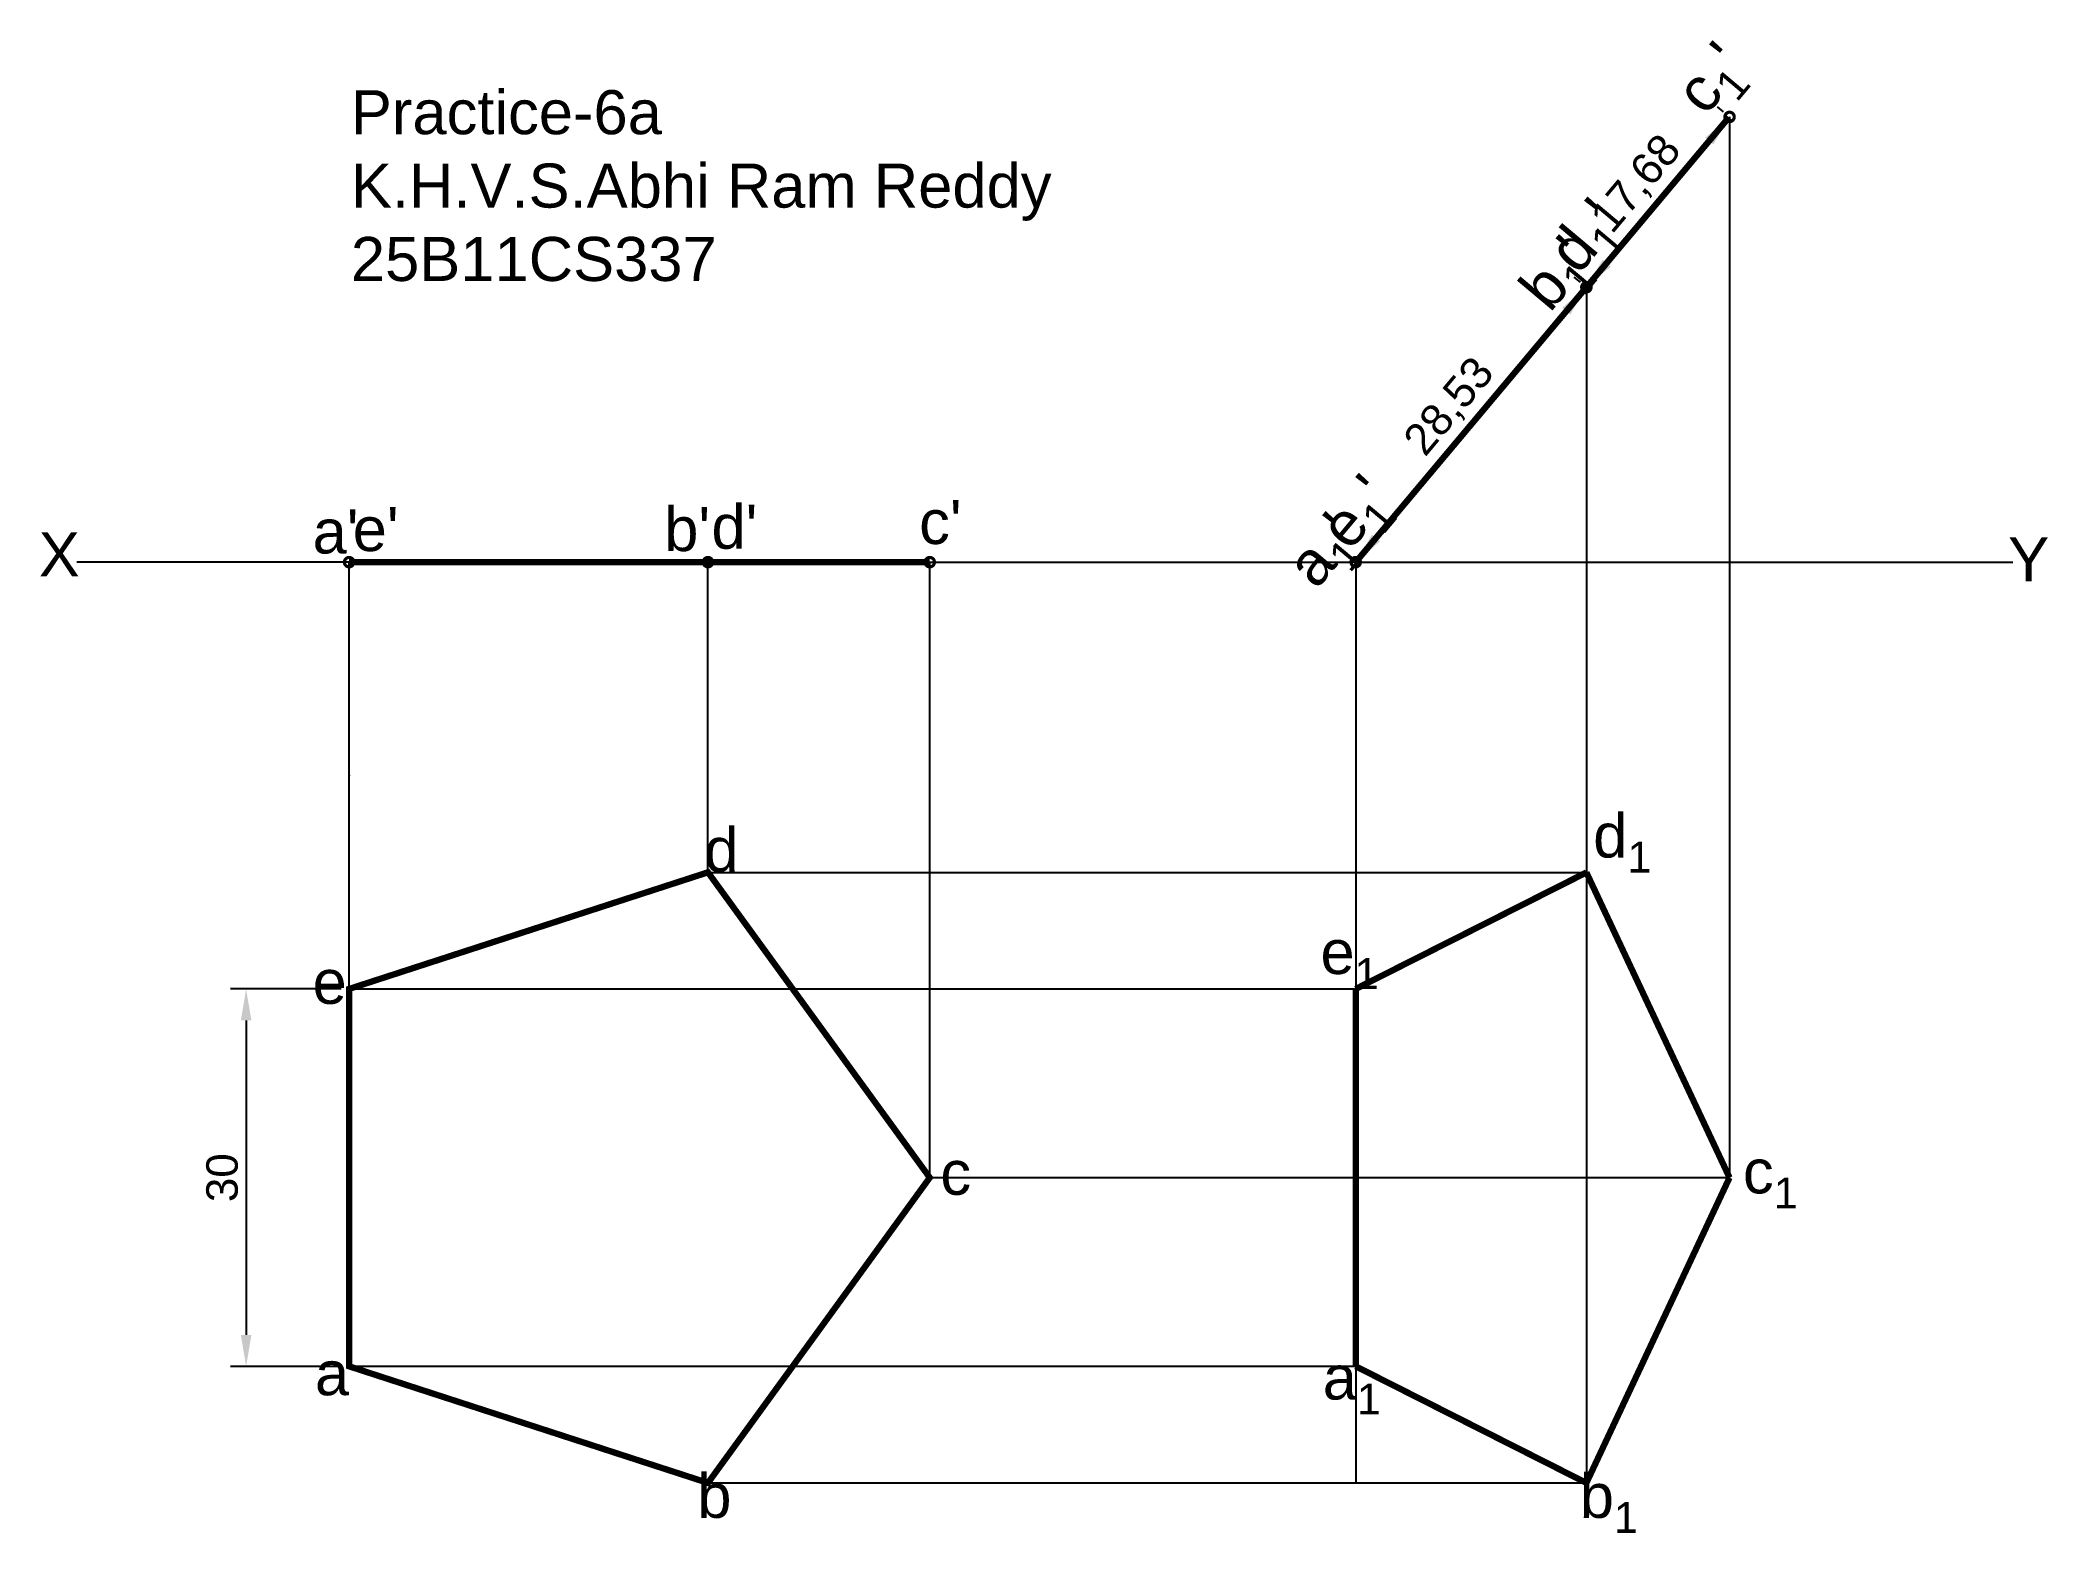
# Model space of a CAD drawing. Header units: millimetres. Extents: x 96 to 255, y 88 to 207.
import ezdxf

# ---------------------------------------------------------------- set-up
doc = ezdxf.new("R2010")
doc.units = ezdxf.units.MM
doc.styles.get("Standard").update_dxf_attribs({"font": 'arial.ttf'})
doc.dimstyles.new('ISO-25', dxfattribs={"dimtxt": 2.5, "dimasz": 2.5, "dimexe": 1.25, "dimexo": 0.625, "dimtad": 1, "dimtxsty": 'Standard', "dimcen": 2.5, "dimadec": 0, "dimazin": 0, "dimtfac": 1, "dimtmove": 0, "dimatfit": 3, "dimfxl": 1, "dimarcsym": 0})

# ---------------------------------------------------------------- blocks, each defined once
blk = doc.blocks.new('*D1')
at = {"color": 0, "lineweight": -2, "transparency": 16777216}
for p, q in [((218.05, 187.72), (217.57, 188.12)), ((201.8, 167.38), (216.92, 185.4)), ((199.71, 165.86), (199.23, 166.27))]:
    blk.add_line(p, q, dxfattribs=at)
at = {"color": 0, "transparency": 16777216}
for points in [[(216.6, 185.67), (217.24, 185.14), (218.53, 187.32)], [(201.48, 167.65), (202.12, 167.11), (200.19, 165.46)]]:
    blk.add_solid(points, dxfattribs=at)
at = {"layer": 'Defpoints', "color": 0, "transparency": 16777216}
for p in [(218.53, 187.32), (218.53, 187.32), (200.19, 165.46)]:
    blk.add_point(p, dxfattribs=at)
at = {"color": 0, "transparency": 16777216, "insert": (207.73, 177.76), "char_height": 2.5, "attachment_point": 5, "rotation": 50}
blk.add_mtext('28,53', dxfattribs=at)
blk = doc.blocks.new('*D2')
at = {"color": 0, "lineweight": -2, "transparency": 16777216}
for p, q in [((229.43, 201.26), (228.95, 201.66)), ((220.14, 189.23), (228.3, 198.94)), ((218.05, 187.72), (217.57, 188.12))]:
    blk.add_line(p, q, dxfattribs=at)
at = {"color": 0, "transparency": 16777216}
for points in [[(227.98, 199.21), (228.62, 198.67), (229.91, 200.85)], [(219.82, 189.5), (220.46, 188.96), (218.53, 187.32)]]:
    blk.add_solid(points, dxfattribs=at)
at = {"layer": 'Defpoints', "color": 0, "transparency": 16777216}
for p in [(229.91, 200.85), (229.91, 200.85), (218.53, 187.32)]:
    blk.add_point(p, dxfattribs=at)
at = {"color": 0, "transparency": 16777216, "insert": (222.59, 195.46), "char_height": 2.5, "attachment_point": 5, "rotation": 49.9461}
blk.add_mtext('17,68', dxfattribs=at)
blk = doc.blocks.new('*D4')
at = {"color": 0, "lineweight": -2, "transparency": 16777216}
for p, q in [((119.54, 131.53), (110.73, 131.53)), ((111.98, 129.03), (111.98, 104.03)), ((119.54, 101.53), (110.73, 101.53))]:
    blk.add_line(p, q, dxfattribs=at)
at = {"color": 0, "transparency": 16777216}
for points in [[(111.56, 129.03), (112.4, 129.03), (111.98, 131.53)], [(111.56, 104.03), (112.4, 104.03), (111.98, 101.53)]]:
    blk.add_solid(points, dxfattribs=at)
at = {"layer": 'Defpoints', "color": 0, "transparency": 16777216}
for p in [(120.16, 131.53), (111.98, 101.53), (120.16, 101.53)]:
    blk.add_point(p, dxfattribs=at)
at = {"color": 0, "transparency": 16777216, "insert": (110.08, 116.53), "char_height": 2.5, "attachment_point": 5, "rotation": 90}
blk.add_mtext('30', dxfattribs=at)

msp = doc.modelspace()

# ---------------------------------------------------------------- linework, layer by layer
for p, q in [((229.91, 200.855), (229.91, 116.534)), ((218.53, 187.319), (218.53, 92.264)), ((120.164, 165.462), (98.519, 165.462)), ((120.164, 165.462), (252.433, 165.462)), ((120.164, 131.534), (120.164, 165.462)), ((148.696, 140.805), (148.696, 165.462)), ((166.329, 116.534), (166.329, 165.462)), ((200.19, 165.462), (200.19, 92.264)), ((148.705, 140.792), (218.53, 140.792)), ((120.164, 131.534), (200.19, 131.534)), ((166.329, 116.534), (229.91, 116.534)), ((120.164, 101.534), (200.19, 101.534)), ((148.696, 92.264), (218.53, 92.264))]:
    msp.add_line(p, q)
at = {"const_width": 0.25}
for points in [[(229.535, 200.855, 1), (230.285, 200.855, 1)], [(218.289, 187.031, 1), (218.771, 187.606, 1)], [(119.789, 165.462, 1), (120.539, 165.462, 1)], [(148.321, 165.462, 1), (149.071, 165.462, 1)], [(165.954, 165.462, 1), (166.704, 165.462, 1)], [(199.949, 165.175, 1), (200.431, 165.749, 1)]]:
    msp.add_lwpolyline(points, format="xyb", close=True, dxfattribs=at)
at = {"const_width": 0.5}
for points in [[(229.865, 200.827), (200.19, 165.462)], [(166.329, 165.462), (120.164, 165.462)], [(200.19, 131.534), (218.53, 140.792)], [(218.53, 140.792), (229.91, 116.534)], [(200.19, 101.534), (200.19, 131.534)], [(229.91, 116.534), (218.53, 92.264)], [(218.53, 92.264), (200.19, 101.534)]]:
    msp.add_lwpolyline(points, dxfattribs=at)
msp.add_lwpolyline([(120.164, 131.534), (120.164, 101.534), (148.696, 92.264), (166.329, 116.534), (148.696, 140.805)], close=True, dxfattribs=at)
msp.add_point((120.164, 148.498))

# ---------------------------------------------------------------- texts
at = {"char_height": 3.5, "attachment_point": 1, "rotation": 50}
for s, insert in [("\\A1;c{\\H0.7x;\\S^ 1;}'", (225.322, 203.102)), ("\\A1;d{\\H0.7x;\\S^ 1;}'", (215.21, 190.467)), ("\\A1;b{\\H0.7x;\\S^ 1;}'", (212.941, 187.472)), ("\\A1;e{\\H0.7x;\\S^ 1;}'", (197.022, 168.499)), ("\\A1;a{\\H0.7x;\\S^ 1;}'", (194.388, 165.462))]:
    msp.add_mtext_dynamic_manual_height_columns(s, width=7.69259, gutter_width=12.5, heights=[0], dxfattribs=dict(at, insert=insert))
at = {"char_height": 3.5, "attachment_point": 1}
for s, width, insert in [('Practice-6a\\PK.H.V.S.Abhi Ram Reddy\\P25B11CS337', 57.68817, (120.308, 202.982)), ("a'", 7.69259, (117.264, 169.654)), ("e'", 7.69259, (120.454, 169.842)), ("b'", 7.69259, (145.22, 169.842)), ("d'", 7.69259, (148.973, 170.029)), ("c'", 7.69259, (165.484, 170.404)), ('X', 7.69259, (95.496, 167.824)), ('Y', 7.69259, (252.062, 167.426)), ('\\A1;d{\\H0.7x;\\S^ 1;}', 7.69259, (219.07, 145.48)), ('d', 7.69259, (148.41, 144.349)), ('\\A1;e{\\H0.7x;\\S^ 1;}', 7.69259, (197.39, 136.222)), ('e', 7.69259, (117.264, 133.852)), ('c', 7.69259, (167.172, 118.669)), ('\\A1;c{\\H0.7x;\\S^ 1;}', 7.69259, (230.976, 118.781)), ('a', 7.69259, (117.452, 102.736)), ('\\A1;a{\\H0.7x;\\S^ 1;}', 7.69259, (197.569, 102.395)), ('b', 7.69259, (147.847, 92.989)), ('\\A1;b{\\H0.7x;\\S^ 1;}', 7.69259, (218.005, 92.986))]:
    msp.add_mtext_dynamic_manual_height_columns(s, width=width, gutter_width=12.5, heights=[0], dxfattribs=dict(at, insert=insert))

# ---------------------------------------------------------------- dimensions: what is measured, and where the dimension line sits
for p1, p2, picture, middle in [((218.53, 187.319), (229.91, 200.855), '*D2', (222.592, 195.456)), ((200.19, 165.462), (218.53, 187.319), '*D1', (207.731, 177.758))]:
    dim = msp.add_aligned_dim(p1=p1, p2=p2, distance=0, dimstyle='ISO-25')
    dim.commit()
    dim.dimension.update_dxf_attribs({"geometry": picture, "text_midpoint": middle})
dim = msp.add_linear_dim(base=(111.98, 101.534), p1=(120.164, 131.534), p2=(120.164, 101.534), angle=90, dimstyle='ISO-25')
dim.commit()
dim.dimension.update_dxf_attribs({"geometry": '*D4', "text_midpoint": (110.078, 116.534)})

doc.saveas('drawing.dxf')
